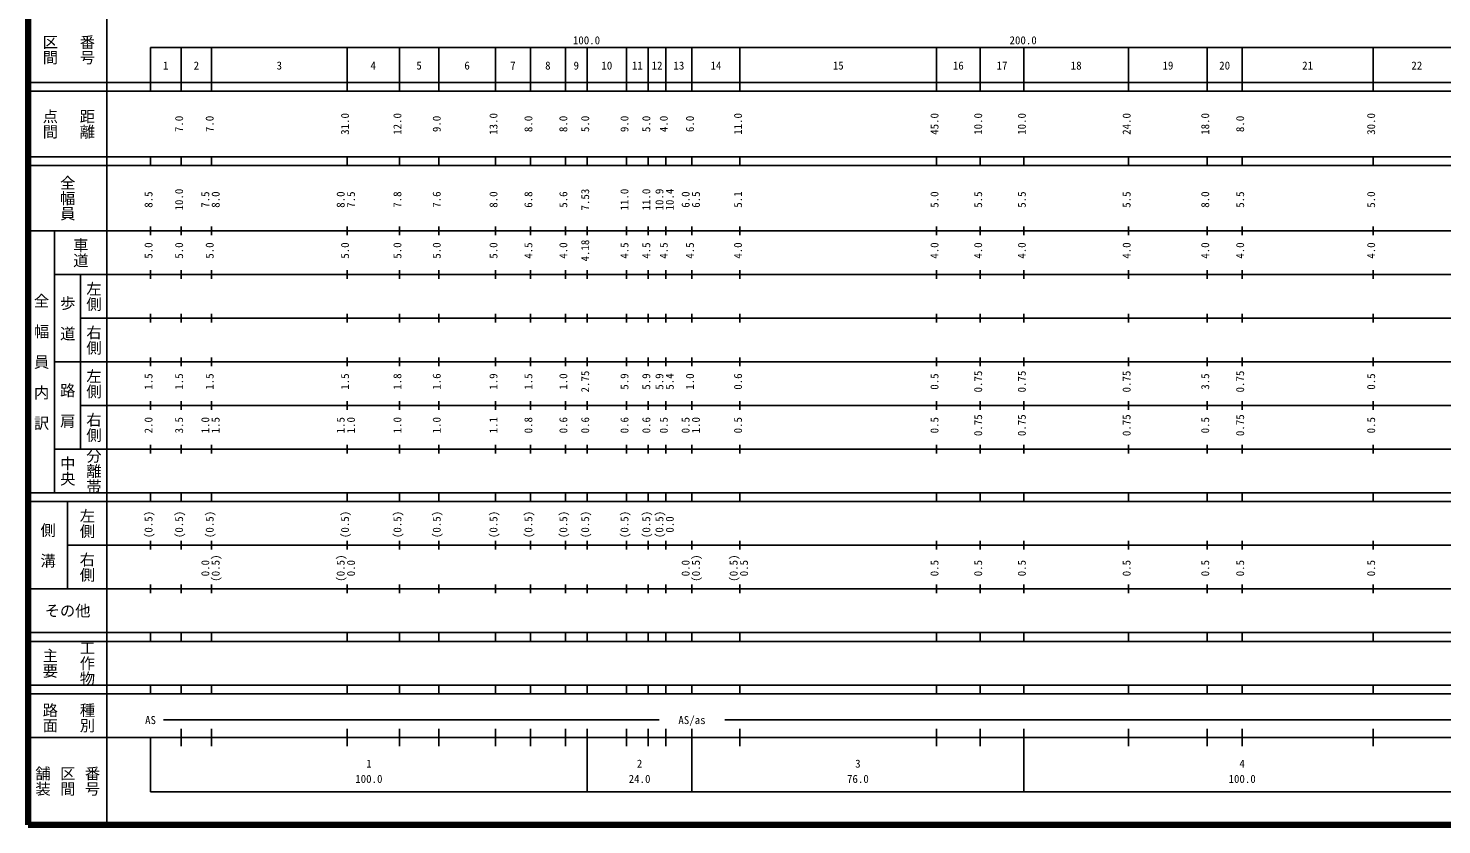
# Model space of a CAD drawing. Units: millimetres on the paper, enlarged 1000 times. Extents: x 40000 to 680000, y 20000 to 380000.
# Drawn here: x 40000 to 363711, y 20000 to 202409 of the extents above; entities that cross this region are included whole.
import ezdxf
from ezdxf.enums import TextEntityAlignment as Align

# ---------------------------------------------------------------- set-up
doc = ezdxf.new("R2010")
doc.units = ezdxf.units.MM
doc.header["$LTSCALE"] = 1000
doc.layers.add('M-TTL', color=2, linetype='Continuous', lineweight=140)
doc.layers.add('M-TTL-BAND', color=7, linetype='Continuous', lineweight=25)
doc.styles.add('@ＭＳ ゴシック', font='')
doc.styles.add('ＭＳ ゴシック', font='')
doc.styles.get('@ＭＳ ゴシック').set_extended_font_data('@MS Gothic')
doc.styles.get('ＭＳ ゴシック').set_extended_font_data('MS Gothic')

msp = doc.modelspace()

# ---------------------------------------------------------------- linework, layer by layer
at = {"layer": 'M-TTL'}
for p, q in [((40000, 380000), (40000, 20000)), ((40000, 20000), (680000, 20000))]:
    msp.add_line(p, q, dxfattribs=at)
at = {"layer": 'M-TTL-BAND'}
for p, q in [((58000, 370000), (58000, 20000)), ((68000, 198000), (579000, 198000)), ((68000, 198000), (68000, 188000)), ((75000, 188000), (75000, 198000)), ((82000, 188000), (82000, 198000)), ((113000, 188000), (113000, 198000)), ((125000, 188000), (125000, 198000)), ((134000, 188000), (134000, 198000)), ((147000, 188000), (147000, 198000)), ((155000, 188000), (155000, 198000)), ((163000, 188000), (163000, 198000)), ((168000, 188000), (168000, 198000)), ((177000, 188000), (177000, 198000)), ((182000, 188000), (182000, 198000)), ((186000, 188000), (186000, 198000)), ((192000, 188000), (192000, 198000)), ((203000, 188000), (203000, 198000)), ((248000, 188000), (248000, 198000)), ((258000, 188000), (258000, 198000)), ((268000, 188000), (268000, 198000)), ((292000, 188000), (292000, 198000)), ((310000, 188000), (310000, 198000)), ((318000, 188000), (318000, 198000)), ((348000, 188000), (348000, 198000)), ((40000, 190000), (579000, 190000)), ((40000, 188000), (579000, 188000)), ((40000, 173000), (579000, 173000)), ((68000, 171000), (68000, 173000)), ((75000, 171000), (75000, 173000)), ((82000, 171000), (82000, 173000)), ((113000, 171000), (113000, 173000)), ((125000, 171000), (125000, 173000)), ((134000, 171000), (134000, 173000)), ((147000, 171000), (147000, 173000)), ((155000, 171000), (155000, 173000)), ((163000, 171000), (163000, 173000)), ((168000, 171000), (168000, 173000)), ((177000, 171000), (177000, 173000)), ((182000, 171000), (182000, 173000)), ((186000, 171000), (186000, 173000)), ((192000, 171000), (192000, 173000)), ((203000, 171000), (203000, 173000)), ((248000, 171000), (248000, 173000)), ((258000, 171000), (258000, 173000)), ((268000, 171000), (268000, 173000)), ((292000, 171000), (292000, 173000)), ((310000, 171000), (310000, 173000)), ((318000, 171000), (318000, 173000)), ((348000, 171000), (348000, 173000)), ((40000, 171000), (579000, 171000)), ((40000, 156000), (579000, 156000)), ((46000, 96000), (46000, 156000)), ((68000, 155000), (68000, 157000)), ((75000, 155000), (75000, 157000)), ((82000, 155000), (82000, 157000)), ((113000, 155000), (113000, 157000)), ((125000, 155000), (125000, 157000)), ((134000, 155000), (134000, 157000)), ((147000, 155000), (147000, 157000)), ((155000, 155000), (155000, 157000)), ((163000, 155000), (163000, 157000)), ((168000, 155000), (168000, 157000)), ((177000, 155000), (177000, 157000)), ((182000, 155000), (182000, 157000)), ((186000, 155000), (186000, 157000)), ((192000, 155000), (192000, 157000)), ((203000, 155000), (203000, 157000)), ((248000, 155000), (248000, 157000)), ((258000, 155000), (258000, 157000)), ((268000, 155000), (268000, 157000)), ((292000, 155000), (292000, 157000)), ((310000, 155000), (310000, 157000)), ((318000, 155000), (318000, 157000)), ((348000, 155000), (348000, 157000)), ((46000, 146000), (579000, 146000)), ((52000, 146000), (52000, 106000)), ((68000, 145000), (68000, 147000)), ((75000, 145000), (75000, 147000)), ((82000, 145000), (82000, 147000)), ((113000, 145000), (113000, 147000)), ((125000, 145000), (125000, 147000)), ((134000, 145000), (134000, 147000)), ((147000, 145000), (147000, 147000)), ((155000, 145000), (155000, 147000)), ((163000, 145000), (163000, 147000)), ((168000, 145000), (168000, 147000)), ((177000, 145000), (177000, 147000)), ((182000, 145000), (182000, 147000)), ((186000, 145000), (186000, 147000)), ((192000, 145000), (192000, 147000)), ((203000, 145000), (203000, 147000)), ((248000, 145000), (248000, 147000)), ((258000, 145000), (258000, 147000)), ((268000, 145000), (268000, 147000)), ((292000, 145000), (292000, 147000)), ((310000, 145000), (310000, 147000)), ((318000, 145000), (318000, 147000)), ((348000, 145000), (348000, 147000)), ((52000, 136000), (579000, 136000)), ((68000, 135000), (68000, 137000)), ((75000, 135000), (75000, 137000)), ((82000, 135000), (82000, 137000)), ((113000, 135000), (113000, 137000)), ((125000, 135000), (125000, 137000)), ((134000, 135000), (134000, 137000)), ((147000, 135000), (147000, 137000)), ((155000, 135000), (155000, 137000)), ((163000, 135000), (163000, 137000)), ((168000, 135000), (168000, 137000)), ((177000, 135000), (177000, 137000)), ((182000, 135000), (182000, 137000)), ((186000, 135000), (186000, 137000)), ((192000, 135000), (192000, 137000)), ((203000, 135000), (203000, 137000)), ((248000, 135000), (248000, 137000)), ((258000, 135000), (258000, 137000)), ((268000, 135000), (268000, 137000)), ((292000, 135000), (292000, 137000)), ((310000, 135000), (310000, 137000)), ((318000, 135000), (318000, 137000)), ((348000, 135000), (348000, 137000)), ((68000, 125000), (68000, 127000)), ((75000, 125000), (75000, 127000)), ((82000, 125000), (82000, 127000)), ((113000, 125000), (113000, 127000)), ((125000, 125000), (125000, 127000)), ((134000, 125000), (134000, 127000)), ((147000, 125000), (147000, 127000)), ((155000, 125000), (155000, 127000)), ((163000, 125000), (163000, 127000)), ((168000, 125000), (168000, 127000)), ((177000, 125000), (177000, 127000)), ((182000, 125000), (182000, 127000)), ((186000, 125000), (186000, 127000)), ((192000, 125000), (192000, 127000)), ((203000, 125000), (203000, 127000)), ((248000, 125000), (248000, 127000)), ((258000, 125000), (258000, 127000)), ((268000, 125000), (268000, 127000)), ((292000, 125000), (292000, 127000)), ((310000, 125000), (310000, 127000)), ((318000, 125000), (318000, 127000)), ((348000, 125000), (348000, 127000)), ((46000, 126000), (579000, 126000)), ((68000, 115000), (68000, 117000)), ((75000, 115000), (75000, 117000)), ((82000, 115000), (82000, 117000)), ((113000, 115000), (113000, 117000)), ((125000, 115000), (125000, 117000)), ((134000, 115000), (134000, 117000)), ((147000, 115000), (147000, 117000)), ((155000, 115000), (155000, 117000)), ((163000, 115000), (163000, 117000)), ((168000, 115000), (168000, 117000)), ((177000, 115000), (177000, 117000)), ((182000, 115000), (182000, 117000)), ((186000, 115000), (186000, 117000)), ((192000, 115000), (192000, 117000)), ((203000, 115000), (203000, 117000)), ((248000, 115000), (248000, 117000)), ((258000, 115000), (258000, 117000)), ((268000, 115000), (268000, 117000)), ((292000, 115000), (292000, 117000)), ((310000, 115000), (310000, 117000)), ((318000, 115000), (318000, 117000)), ((348000, 115000), (348000, 117000)), ((52000, 116000), (579000, 116000)), ((68000, 105000), (68000, 107000)), ((75000, 105000), (75000, 107000)), ((82000, 105000), (82000, 107000)), ((113000, 105000), (113000, 107000)), ((125000, 105000), (125000, 107000)), ((134000, 105000), (134000, 107000)), ((147000, 105000), (147000, 107000)), ((155000, 105000), (155000, 107000)), ((163000, 105000), (163000, 107000)), ((168000, 105000), (168000, 107000)), ((177000, 105000), (177000, 107000)), ((182000, 105000), (182000, 107000)), ((186000, 105000), (186000, 107000)), ((192000, 105000), (192000, 107000)), ((203000, 105000), (203000, 107000)), ((248000, 105000), (248000, 107000)), ((258000, 105000), (258000, 107000)), ((268000, 105000), (268000, 107000)), ((292000, 105000), (292000, 107000)), ((310000, 105000), (310000, 107000)), ((318000, 105000), (318000, 107000)), ((348000, 105000), (348000, 107000)), ((46000, 106000), (579000, 106000)), ((40000, 96000), (579000, 96000)), ((40000, 94000), (579000, 94000)), ((49000, 94000), (49000, 74000)), ((68000, 94000), (68000, 96000)), ((75000, 94000), (75000, 96000)), ((82000, 94000), (82000, 96000)), ((113000, 94000), (113000, 96000)), ((125000, 94000), (125000, 96000)), ((134000, 94000), (134000, 96000)), ((147000, 94000), (147000, 96000)), ((155000, 94000), (155000, 96000)), ((163000, 94000), (163000, 96000)), ((168000, 94000), (168000, 96000)), ((177000, 94000), (177000, 96000)), ((182000, 94000), (182000, 96000)), ((186000, 94000), (186000, 96000)), ((192000, 94000), (192000, 96000)), ((203000, 94000), (203000, 96000)), ((248000, 94000), (248000, 96000)), ((258000, 94000), (258000, 96000)), ((268000, 94000), (268000, 96000)), ((292000, 94000), (292000, 96000)), ((310000, 94000), (310000, 96000)), ((318000, 94000), (318000, 96000)), ((348000, 94000), (348000, 96000)), ((68000, 83000), (68000, 85000)), ((75000, 83000), (75000, 85000)), ((82000, 83000), (82000, 85000)), ((113000, 83000), (113000, 85000)), ((125000, 83000), (125000, 85000)), ((134000, 83000), (134000, 85000)), ((147000, 83000), (147000, 85000)), ((155000, 83000), (155000, 85000)), ((163000, 83000), (163000, 85000)), ((168000, 83000), (168000, 85000)), ((177000, 83000), (177000, 85000)), ((182000, 83000), (182000, 85000)), ((186000, 83000), (186000, 85000)), ((192000, 83000), (192000, 85000)), ((203000, 83000), (203000, 85000)), ((248000, 83000), (248000, 85000)), ((258000, 83000), (258000, 85000)), ((268000, 83000), (268000, 85000)), ((292000, 83000), (292000, 85000)), ((310000, 83000), (310000, 85000)), ((318000, 83000), (318000, 85000)), ((348000, 83000), (348000, 85000)), ((49000, 84000), (579000, 84000)), ((68000, 73000), (68000, 75000)), ((75000, 73000), (75000, 75000)), ((82000, 73000), (82000, 75000)), ((113000, 73000), (113000, 75000)), ((125000, 73000), (125000, 75000)), ((134000, 73000), (134000, 75000)), ((147000, 73000), (147000, 75000)), ((155000, 73000), (155000, 75000)), ((163000, 73000), (163000, 75000)), ((168000, 73000), (168000, 75000)), ((177000, 73000), (177000, 75000)), ((182000, 73000), (182000, 75000)), ((186000, 73000), (186000, 75000)), ((192000, 73000), (192000, 75000)), ((203000, 73000), (203000, 75000)), ((248000, 73000), (248000, 75000)), ((258000, 73000), (258000, 75000)), ((268000, 73000), (268000, 75000)), ((292000, 73000), (292000, 75000)), ((310000, 73000), (310000, 75000)), ((318000, 73000), (318000, 75000)), ((348000, 73000), (348000, 75000)), ((40000, 74000), (579000, 74000)), ((40000, 64000), (579000, 64000)), ((40000, 62000), (579000, 62000)), ((68000, 62000), (68000, 64000)), ((75000, 62000), (75000, 64000)), ((82000, 62000), (82000, 64000)), ((113000, 62000), (113000, 64000)), ((125000, 62000), (125000, 64000)), ((134000, 62000), (134000, 64000)), ((147000, 62000), (147000, 64000)), ((155000, 62000), (155000, 64000)), ((163000, 62000), (163000, 64000)), ((168000, 62000), (168000, 64000)), ((177000, 62000), (177000, 64000)), ((182000, 62000), (182000, 64000)), ((186000, 62000), (186000, 64000)), ((192000, 62000), (192000, 64000)), ((203000, 62000), (203000, 64000)), ((248000, 62000), (248000, 64000)), ((258000, 62000), (258000, 64000)), ((268000, 62000), (268000, 64000)), ((292000, 62000), (292000, 64000)), ((310000, 62000), (310000, 64000)), ((318000, 62000), (318000, 64000)), ((348000, 62000), (348000, 64000)), ((40000, 52000), (579000, 52000)), ((68000, 50000), (68000, 52000)), ((75000, 50000), (75000, 52000)), ((82000, 50000), (82000, 52000)), ((113000, 50000), (113000, 52000)), ((125000, 50000), (125000, 52000)), ((134000, 50000), (134000, 52000)), ((147000, 50000), (147000, 52000)), ((155000, 50000), (155000, 52000)), ((163000, 50000), (163000, 52000)), ((168000, 50000), (168000, 52000)), ((177000, 50000), (177000, 52000)), ((182000, 50000), (182000, 52000)), ((186000, 50000), (186000, 52000)), ((192000, 50000), (192000, 52000)), ((203000, 50000), (203000, 52000)), ((248000, 50000), (248000, 52000)), ((258000, 50000), (258000, 52000)), ((268000, 50000), (268000, 52000)), ((292000, 50000), (292000, 52000)), ((310000, 50000), (310000, 52000)), ((318000, 50000), (318000, 52000)), ((348000, 50000), (348000, 52000)), ((40000, 50000), (579000, 50000)), ((71000, 44000), (184500, 44000)), ((199500, 44000), (545000, 44000)), ((40000, 40000), (579000, 40000)), ((68000, 40000), (68000, 27500)), ((75000, 38000), (75000, 42000)), ((82000, 38000), (82000, 42000)), ((113000, 38000), (113000, 42000)), ((125000, 38000), (125000, 42000)), ((134000, 38000), (134000, 42000)), ((147000, 38000), (147000, 42000)), ((155000, 38000), (155000, 42000)), ((163000, 38000), (163000, 42000)), ((168000, 27500), (168000, 42000)), ((177000, 38000), (177000, 42000)), ((182000, 38000), (182000, 42000)), ((186000, 38000), (186000, 42000)), ((192000, 27500), (192000, 42000)), ((203000, 38000), (203000, 42000)), ((248000, 38000), (248000, 42000)), ((258000, 38000), (258000, 42000)), ((268000, 27500), (268000, 42000)), ((292000, 38000), (292000, 42000)), ((310000, 38000), (310000, 42000)), ((318000, 38000), (318000, 42000)), ((348000, 38000), (348000, 42000)), ((68000, 27500), (579000, 27500))]:
    msp.add_line(p, q, dxfattribs=at)

# ---------------------------------------------------------------- texts
at = {"layer": 'M-TTL-BAND', "style": '@ＭＳ ゴシック'}
for s, p in [('番号', (53500, 197500)), ('区間', (45000, 197500)), ('点間', (45000, 180500)), ('距離', (53500, 180500)), ('全幅員', (49000, 163500)), ('車道', (52000, 151000)), ('左側', (55000, 141000)), ('全\u3000幅\u3000員\u3000内\u3000訳', (43000, 126000)), ('歩\u3000道', (49000, 136000)), ('右側', (55000, 131000)), ('左側', (55000, 121000)), ('路\u3000肩', (49000, 116000)), ('右側', (55000, 111000)), ('中央', (49000, 101000)), ('分離帯', (55000, 101000)), ('左側', (53500, 89000)), ('側\u3000溝', (44500, 84000)), ('右側', (53500, 79000)), ('工作物', (53500, 57000)), ('主要', (45000, 57000)), ('路面', (45000, 44500)), ('種別', (53500, 44500)), ('舗装', (43333, 30000)), ('区間', (49000, 30000)), ('番号', (54667, 30000))]:
    msp.add_text(s, height=2566, rotation=270, dxfattribs=at).set_placement(p, align=Align.MIDDLE_CENTER)
at = {"layer": 'M-TTL-BAND', "style": 'ＭＳ ゴシック'}
for s, p in [('100.0', (167844, 198195)), ('200.0', (267844, 198195)), ('1', (71500, 192405)), ('2', (78500, 192405)), ('3', (97500, 192405)), ('4', (119000, 192405)), ('5', (129500, 192405)), ('6', (140500, 192405)), ('7', (151000, 192405)), ('8', (159000, 192405)), ('9', (165500, 192405)), ('10', (172500, 192405)), ('11', (179500, 192405)), ('12', (184000, 192405)), ('13', (189000, 192405)), ('14', (197500, 192405)), ('15', (225500, 192405)), ('16', (253000, 192405)), ('17', (263000, 192405)), ('18', (280000, 192405)), ('19', (301000, 192405)), ('20', (314000, 192405)), ('21', (333000, 192405)), ('22', (358000, 192405)), ('AS', (68000, 42500)), ('AS/as', (192000, 42500)), ('1', (118000, 32523)), ('2', (180000, 32523)), ('3', (230000, 32523)), ('4', (318000, 32523)), ('100.0', (118000, 29033)), ('24.0', (180000, 29033)), ('76.0', (230000, 29033)), ('100.0', (318000, 29033))]:
    msp.add_text(s, height=1833, dxfattribs=at).set_placement(p, align=Align.BOTTOM_CENTER)
for s, p in [('7.0', (76000, 180500)), ('7.0', (83000, 180500)), ('31.0', (114000, 180500)), ('12.0', (126000, 180500)), ('9.0', (135000, 180500)), ('13.0', (148000, 180500)), ('8.0', (156000, 180500)), ('8.0', (164000, 180500)), ('5.0', (169000, 180500)), ('9.0', (178000, 180500)), ('5.0', (183000, 180500)), ('4.0', (187000, 180500)), ('6.0', (193000, 180500)), ('11.0', (204000, 180500)), ('45.0', (249000, 180500)), ('10.0', (259000, 180500)), ('10.0', (269000, 180500)), ('24.0', (293000, 180500)), ('18.0', (311000, 180500)), ('8.0', (319000, 180500)), ('30.0', (349000, 180500)), ('10.0', (76000, 163174)), ('7.53', (169000, 163174)), ('11.0', (178000, 163174)), ('11.0', (183000, 163174)), ('10.9', (186000, 163174)), ('10.4', (188370, 163174)), ('8.5', (69000, 163174)), ('7.5', (82000, 163174)), ('8.0', (84370, 163174)), ('8.0', (113000, 163174)), ('7.5', (115370, 163174)), ('7.8', (126000, 163174)), ('7.6', (135000, 163174)), ('8.0', (148000, 163174)), ('6.8', (156000, 163174)), ('5.6', (164000, 163174)), ('6.0', (192000, 163174)), ('6.5', (194370, 163174)), ('5.1', (204000, 163174)), ('5.0', (249000, 163174)), ('5.5', (259000, 163174)), ('5.5', (269000, 163174)), ('5.5', (293000, 163174)), ('8.0', (311000, 163174)), ('5.5', (319000, 163174)), ('5.0', (349000, 163174)), ('5.0', (69000, 151500)), ('5.0', (76000, 151500)), ('5.0', (83000, 151500)), ('5.0', (114000, 151500)), ('5.0', (126000, 151500)), ('5.0', (135000, 151500)), ('5.0', (148000, 151500)), ('4.5', (156000, 151500)), ('4.0', (164000, 151500)), ('4.18', (169000, 151500)), ('4.5', (178000, 151500)), ('4.5', (183000, 151500)), ('4.5', (187000, 151500)), ('4.5', (193000, 151500)), ('4.0', (204000, 151500)), ('4.0', (249000, 151500)), ('4.0', (259000, 151500)), ('4.0', (269000, 151500)), ('4.0', (293000, 151500)), ('4.0', (311000, 151500)), ('4.0', (319000, 151500)), ('4.0', (349000, 151500)), ('1.5', (69000, 121500)), ('1.5', (76000, 121500)), ('1.5', (83000, 121500)), ('1.5', (114000, 121500)), ('1.8', (126000, 121500)), ('1.6', (135000, 121500)), ('1.9', (148000, 121500)), ('1.5', (156000, 121500)), ('1.0', (164000, 121500)), ('2.75', (169000, 121500)), ('5.9', (178000, 121500)), ('5.9', (183000, 121500)), ('5.9', (186000, 121500)), ('5.4', (188370, 121500)), ('1.0', (193000, 121500)), ('0.6', (204000, 121500)), ('0.5', (249000, 121500)), ('0.75', (259000, 121500)), ('0.75', (269000, 121500)), ('0.75', (293000, 121500)), ('3.5', (311000, 121500)), ('0.75', (319000, 121500)), ('0.5', (349000, 121500)), ('0.75', (259000, 111500)), ('0.75', (269000, 111500)), ('0.75', (293000, 111500)), ('0.75', (319000, 111500)), ('2.0', (69000, 111500)), ('3.5', (76000, 111500)), ('1.0', (82000, 111500)), ('1.5', (84370, 111500)), ('1.5', (113000, 111500)), ('1.0', (115370, 111500)), ('1.0', (126000, 111500)), ('1.0', (135000, 111500)), ('1.1', (148000, 111500)), ('0.8', (156000, 111500)), ('0.6', (164000, 111500)), ('0.6', (169000, 111500)), ('0.6', (178000, 111500)), ('0.6', (183000, 111500)), ('0.5', (187000, 111500)), ('0.5', (192000, 111500)), ('1.0', (194370, 111500)), ('0.5', (204000, 111500)), ('0.5', (249000, 111500)), ('0.5', (311000, 111500)), ('0.5', (349000, 111500)), ('(0.5)', (69000, 88764)), ('(0.5)', (76000, 88764)), ('(0.5)', (83000, 88764)), ('(0.5)', (114000, 88764)), ('(0.5)', (126000, 88764)), ('(0.5)', (135000, 88764)), ('(0.5)', (148000, 88764)), ('(0.5)', (156000, 88764)), ('(0.5)', (164000, 88764)), ('(0.5)', (169000, 88764)), ('(0.5)', (178000, 88764)), ('(0.5)', (183000, 88764)), ('(0.5)', (186000, 88764)), ('0.0', (188370, 88764)), ('(0.5)', (84370, 78764)), ('(0.5)', (113000, 78764)), ('(0.5)', (194370, 78764)), ('(0.5)', (203000, 78764)), ('0.0', (82000, 78764)), ('0.0', (115370, 78764)), ('0.0', (192000, 78764)), ('0.5', (205370, 78764)), ('0.5', (249000, 78764)), ('0.5', (259000, 78764)), ('0.5', (269000, 78764)), ('0.5', (293000, 78764)), ('0.5', (311000, 78764)), ('0.5', (319000, 78764)), ('0.5', (349000, 78764))]:
    msp.add_text(s, height=1833, rotation=90, dxfattribs=at).set_placement(p, align=Align.BOTTOM_CENTER)
msp.add_text('その他', height=2566, dxfattribs=at).set_placement((49000, 69000), align=Align.MIDDLE_CENTER)

doc.saveas('drawing.dxf')
